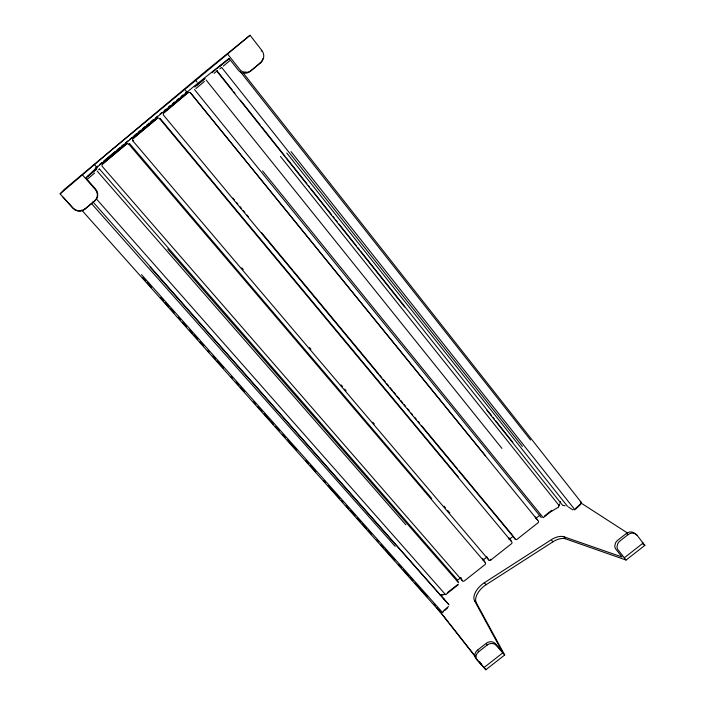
<?xml version="1.0" encoding="UTF-8"?>
<svg xmlns="http://www.w3.org/2000/svg" width="705" height="705" viewBox="0 0 705 705"><rect width="100%" height="100%" fill="white"/><g stroke="black" fill="none" stroke-linecap="round" stroke-linejoin="round"><path stroke-width="1.06" d="M164.133 112.58L163.895 112.888A1.824 1.745 52.4 0 0 163.727 115.409L515.205 539.131A1.472 1.295 -33.5 0 0 517.179 539.21L537.933 522.846A1.472 1.295 -35.3 0 0 538.267 520.924L190.535 92.901L485.463 455.8M84.75 209.191L95.034 200.528A8.469 8.002 34.3 0 0 95.633 189.081L85.834 177.933L97.405 166.926L114.457 152.544L193.681 86.609L229.028 58.392L238.299 70.147A8.222 7.826 69.5 0 0 241.974 72.8L246.01 73.197A9.456 8.998 69.6 0 0 250.187 71.293L260.048 63.08M163.895 112.888L188.068 92.575L164.186 112.518M558.642 506.798L559.717 503.837M560.114 502.515L560.466 501.537M62.983 197.065L72.959 207.975A8.504 8.011 32.8 0 0 84.741 209.068M159.709 118.766L511.751 541.854A1.472 1.295 -33 0 1 511.425 543.758L490.742 560.07A1.463 1.287 -31.2 0 1 488.759 559.99L133.007 141.053A1.824 1.736 45.3 0 1 133.157 138.55L157.206 118.475A1.824 1.745 50.8 0 1 159.709 118.766L159.982 118.405M250.055 35.25L227.583 54.012L239.559 69.213A8.257 7.852 69.8 0 0 243.251 71.884L247.296 72.271A9.491 9.024 69.8 0 0 251.5 70.368L260.771 62.648A8.663 8.222 71.7 0 0 261.934 50.557L250.055 35.25L205.56 71.32L64.049 189.636L60.136 193.875L72.897 208.142A8.539 8.046 32.8 0 0 84.732 209.244L94.911 200.687M157.259 118.405L157.559 118.043L133.774 137.907M133.113 140.938L133.624 140.383M129.006 144.393L485.313 562.713A1.463 1.287 -30.8 0 1 485.005 564.599L464.392 580.858A1.463 1.287 -29 0 1 462.401 580.788L102.41 166.591A1.824 1.727 39.2 0 1 102.551 164.106L126.495 144.111A1.824 1.736 43.9 0 1 129.006 144.393L129.553 143.802M133.157 138.55L133.668 138.013M126.609 143.996L127.173 143.415L103.476 163.19M98.585 169.764L99.273 169.077M102.551 164.106L103.327 163.349M96.206 169.359L96.911 168.68L88.09 176.047M575.606 508.402L580.726 503.687M580.841 504.26L574.698 509.918L573.808 509.327M443.225 611.173L448.415 606.494M442.564 612.469L443.604 611.535M444.635 610.601L447.745 607.789M60.136 193.875L109.654 151.663L227.583 54.012M214.161 73.329L215.783 71.945M216.585 71.258L217.387 70.57M211.976 72.756L216.012 69.31M217.025 68.605L221.07 65.151M229.495 58.444L220.004 66.226M223.282 66.129L229.645 60.797M95.184 168.222L97.704 166.107M99.396 164.706L101.925 162.591M103.609 161.181L115.409 151.328M117.092 149.927L119.621 147.812M121.304 146.402L123.833 144.296M125.516 142.886L128.046 140.78M129.729 139.37L132.258 137.255M133.95 135.853L136.47 133.738M138.162 132.328L140.692 130.222M142.375 128.812L144.904 126.697M146.587 125.296L149.116 123.181M150.799 121.78L153.329 119.665M155.858 117.55L157.541 116.149M160.07 114.034L161.753 112.624M164.283 110.518L165.975 109.108M168.495 107.001L170.187 105.591M172.716 103.476L174.399 102.075M176.929 99.96L178.612 98.55M181.141 96.444L182.824 95.034M185.353 92.928L187.036 91.518M196.395 85.613L204.829 78.581M86.697 177.316L96.065 169.5M204.952 78.59L194.712 87.023M87.385 179.141L94.673 173.051M195.911 88.548L204.424 81.436M456.849 580.761L461.07 577.43M482.996 560.123L486.688 557.206M509.028 539.572L513.328 536.179M535.615 518.589L539.96 515.152M447.358 592.658L457.827 584.401M544.357 516.122L551.68 510.341M446.221 594.227L458.312 584.683M543.229 517.682L551.997 510.764M479.391 661.845L482.705 666.058L476.025 658.593A6.689 5.719 -27.9 0 1 477.47 650.186L486.194 643.33A6.671 5.702 -28.6 0 1 495.227 643.55L501.845 651.076M478.686 651.702L487.12 645.093A6.689 5.719 -28.6 0 1 496.179 645.313L504.701 654.998L485.842 669.75L477.241 660.144A6.715 5.737 -28 0 1 478.695 651.72M636.932 535.069A6.812 5.825 -38.6 0 0 627.961 534.734L620.109 540.867A7.464 6.389 -38 0 0 617.712 543.811L617.016 546.86A6.495 5.561 -38 0 0 618.056 549.856L626.093 560.043L644.863 545.362L636.915 535.086M483.938 667.626L502.815 652.856L474.527 600.713A15.184 8.24 -41.7 0 1 484.379 582.727L551.231 539.774A15.448 8.539 -38.4 0 1 563.965 536.796L622.057 557.003L615.817 549.089A6.477 5.552 -38 0 1 614.778 546.102L615.465 543.062A7.438 6.371 -38 0 1 617.853 540.136L626.199 533.588A6.786 5.816 -38.6 0 1 635.152 533.941M624.313 557.787L643.101 543.088L642.211 542.506M227.548 59.916L229.169 58.691M552.121 510.913L558.483 507.133M219.819 68.808L221.361 67.68M261.194 51.06L261.678 50.742M504.701 654.998L476.272 602.713A15.175 8.275 -41.7 0 1 486.089 584.718L552.905 541.837A15.431 8.566 -38.4 0 1 565.648 538.876L626.093 560.043M440.07 595.187L445.26 594.315A1.454 0.599 64.3 0 0 445.886 594.685M441.577 595.002L443.436 594.685M565.102 505.802L562.581 505.291L486.873 410.248M635.725 534.328L636.315 534.707M580.224 501.643L581.114 502.216M580.946 502.965L627.573 533.068M643.03 544.172L644.863 545.362M626.948 534.073L627.952 534.716M568.397 506.957L572.777 509.891M141.52 274.642L442.185 612.107M142.851 277.735L145.812 281.048M147.274 282.696L151.584 287.525M160.467 297.492L163.393 300.779M164.864 302.427L169.041 307.116M170.504 308.746L174.135 312.835M178.057 317.224L180.251 319.691M182.454 322.15L186.508 326.706M189.416 329.966L192.333 333.236M193.787 334.866L197.841 339.413M200.044 341.881L203.701 345.996M207.605 350.367L209.059 351.998M212.69 356.069L215.589 359.321M217.043 360.951L223.494 368.186M230.826 376.417L232.28 378.047M235.911 382.119L238.88 385.45M240.264 387.001L244.617 391.883M253.536 401.894L255.739 404.362M257.933 406.829L262.04 411.42M264.216 413.87L267.838 417.933M268.57 418.752L270.024 420.383M271.125 421.625L273.329 424.084M275.523 426.551L279.189 430.667M282.397 434.262L285.305 437.523M287.49 439.973L292.575 445.683M293.113 446.283L296.779 450.389M305.67 460.374L308.587 463.634M310.041 465.274L315.831 471.768M323.859 480.775L325.357 482.449M328.292 485.745L339.801 498.655M341.484 500.541L342.947 502.18M345.882 505.467L348.808 508.763M350.279 510.402L355.003 515.699M357.171 518.14L360.793 522.193M362.238 523.824L366.582 528.688M367.869 530.134L371.526 534.24M376.664 539.995L378.162 541.678M381.052 544.93L383.987 548.217M385.45 549.865L390.588 555.619M391.178 556.289L394.8 560.343M398.642 564.661L401.577 567.948M403.04 569.587L408.909 576.17M409.984 577.377L412.874 580.62M415.042 583.053L427.23 596.721M433.839 604.141L435.285 605.762M81.674 210.055L440.581 612.486M92.893 201.833L448.107 603.762M150.121 267.089L449.023 604.881M91.342 203.384L395.126 546.331M96.365 198.872L445.26 594.315M82.608 175.104L95.272 189.495A8.504 8.028 34.2 0 1 94.673 200.995M167.675 249.032L458.611 582.806M97.105 171.024L405.842 524.82M99.405 168.944L456.584 578.99L458.268 582.171M94.382 164.521L96.885 167.393M474.527 600.713L476.272 602.713M484.379 582.727L486.089 584.718M129.667 143.688L431.751 498.55M241.806 267.847L243.225 269.53M309.469 347.574L310.887 349.248M341.176 384.93L342.586 386.604M344.719 389.107L346.137 390.781M372.857 422.26L374.276 423.943M444.079 506.181L445.507 507.856M447.64 510.376L449.781 512.896M160.044 118.325L458.558 477.214M232.906 198.096L234.324 199.797M236.404 202.309L237.832 204.027M239.894 206.521L241.339 208.266M243.392 210.733L244.855 212.496M246.962 215.034L248.363 216.726M261.555 232.641L293.007 270.561M293.703 271.399L378.232 373.333M379.634 375.016L381.74 377.563M383.132 379.237L385.247 381.793M386.631 383.467L388.755 386.023M390.138 387.688L392.271 390.253M393.637 391.91L395.778 394.492M397.179 396.184L399.286 398.722M400.687 400.414L402.793 402.952M404.203 404.644L405.604 406.336M407.71 408.882L409.111 410.574M411.218 413.112L412.628 414.804M414.734 417.342L416.135 419.034M418.241 421.572L419.642 423.273M421.749 425.811L457.184 468.534M458.576 470.217L512.306 535.007M185.371 90.178L186.984 92.152M551.786 540.462L552.905 541.837M262.568 170.91L542.894 517.276M538.594 514.245L194.527 89.544M195.461 80.15L197.092 82.168M563.965 536.796L565.093 538.188M206.124 80.017L501.925 448.38M477.461 650.177L478.175 651.067M280.44 156.378L559.039 505.476M217.131 70.914L232.218 89.861M233.593 91.588L234.968 93.307M240.396 100.136L260.348 125.182M261.714 126.909L285.04 156.202M286.415 157.92L306.992 183.767M308.367 185.494L309.733 187.213M311.108 188.94L331.685 214.787M333.06 216.506L334.434 218.233M335.8 219.951L337.175 221.678M339.096 224.093L356.386 245.798M357.752 247.517L359.127 249.244M360.502 250.971L491.658 415.686M493.024 417.404L494.39 419.114M495.747 420.823L512.791 442.22M404.679 307.045L216.832 71.179M539.034 514.8L541.255 517.585M291.033 151.601L574.575 509.345M221.67 67.451L522.414 446.432M286.75 153.038L567.534 506.375M243.577 73.47L581.264 502.374M240.458 71.831L530.557 440.008M438.431 609.525L448.512 622.348M449.191 623.202L475.655 656.822M479.735 661.995L481.092 663.713M483.128 666.304L485.842 669.75M436.792 607.675L475.408 656.787M535.165 516.959L537.748 520.264M513.266 536.373L515.205 539.131M508.878 537.703L511.266 541.158M490.292 559.347L490.742 560.07M486.538 556.404L488.759 559.99M482.687 558.386L484.873 561.982M461.185 578.541L462.401 580.788M495.227 643.55L495.862 644.722M486.503 643.921L487.12 645.093M262.815 58.594A8.627 8.196 71.6 0 1 262.586 59.379M262.286 60.128A8.627 8.196 71.6 0 1 260.03 63.062M443.604 598.272A1.428 1.137 -81.3 0 1 443.921 598.968A1.507 1.199 -81.3 0 1 443.947 599.285M188.032 92.734A1.833 1.745 58.2 0 1 190.535 93.034"/></g></svg>
